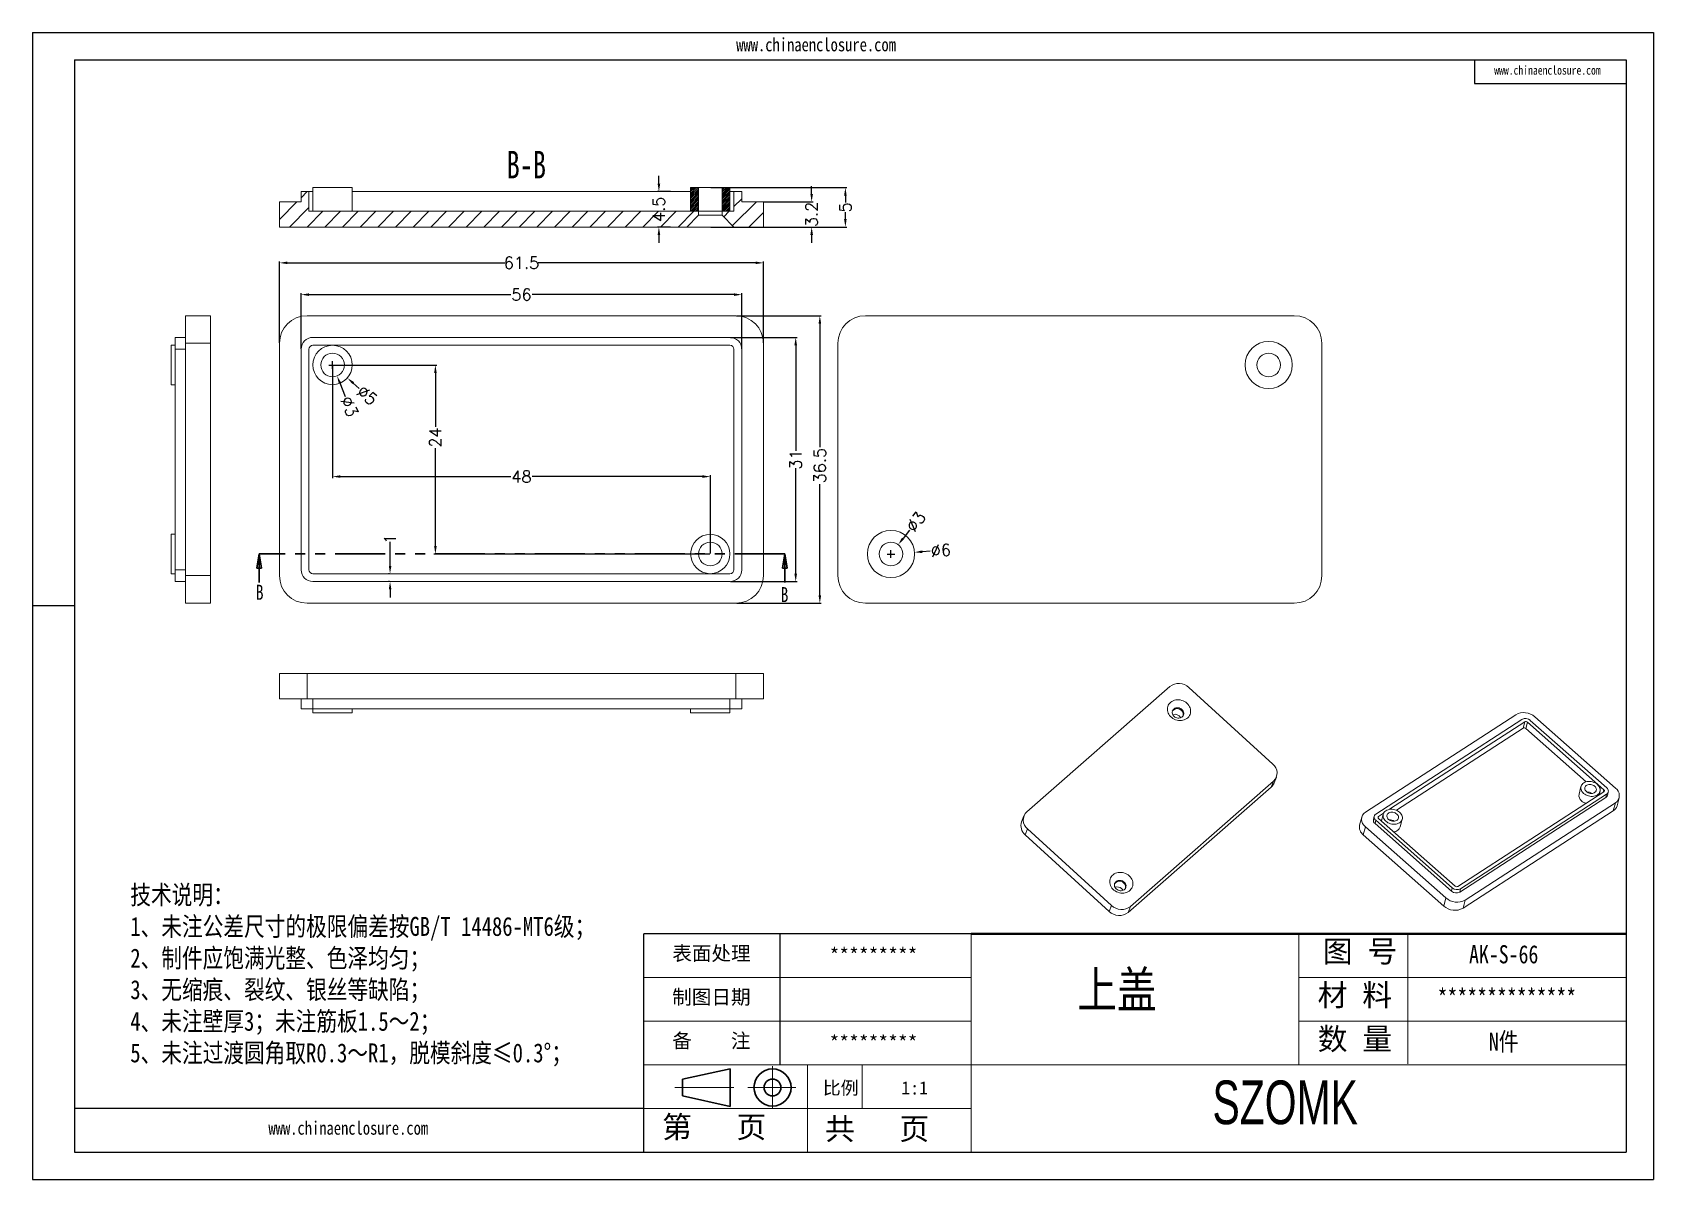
# Model space of a CAD drawing. Header units: inches. Extents: x 3015 to 3456, y 1089 to 1234.
# Drawn here: x 3250.4 to 3456.4, y 1088.5 to 1234.2 of the extents above; entities that cross this region are included whole.
import ezdxf

# ---------------------------------------------------------------- set-up
doc = ezdxf.new("R2010")
doc.units = ezdxf.units.IN
doc.linetypes.add('CENTER2', pattern=[28.575, 19.05, -3.175, 3.175, -3.175])
doc.linetypes.add('PHANTOM', pattern=[12.7, 6.35, -1.27, 1.27, -1.27, 1.27, -1.27])
doc.layers.add('文字', color=81, linetype='Continuous')
for name, color, linetype, lineweight in [('粗实线', 7, 'Continuous', 30), ('细实线', 3, 'Continuous', 9), ('细点划线', 2, 'CENTER2', 9)]:
    doc.layers.add(name, color=color, linetype=linetype, lineweight=lineweight)
doc.styles.add('SLDTEXTSTYLE0', font='TXT', dxfattribs={"width": 0.75})
doc.styles.add('SLDTEXTSTYLE3', font='TXT', dxfattribs={"width": 0.7})
doc.styles.get("Standard").update_dxf_attribs({"font": 'txt', "bigfont": 'gbcbig.shx'})
doc.styles.add('宋体', font='', dxfattribs={"width": 0.8, "height": 3.5})
doc.styles.add('长仿宋', font='simsun.ttc', dxfattribs={"width": 0.7, "height": 4})
doc.styles.get('宋体').set_extended_font_data('SimSun')
doc.dimstyles.new('1.5', dxfattribs={"dimtxt": 1.5, "dimasz": 1, "dimexe": 0.18, "dimexo": 0.0625, "dimgap": 0.1, "dimtad": 0, "dimzin": 12, "dimdsep": 46, "dimtxsty": 'Standard', "dimcen": 0.5, "dimclrd": 3, "dimclre": 3, "dimadec": 0, "dimazin": 0, "dimtfac": 1, "dimtofl": 0, "dimtmove": 0, "dimatfit": 3, "dimfxl": 1, "dimtolj": 1, "dimtzin": 0, "dimarcsym": 0})
pattern_1 = [(45, (-797.9087, -33.7787), (-1.122532, 1.122532), [])]
pattern_2 = [(45, (-797.90867, -33.7787), (-0.1122532015, 0.1122532015), [])]

# ---------------------------------------------------------------- blocks, each defined once
blk = doc.blocks.new('_CLOSED')
at = {"color": 0, "linetype": 'ByBlock', "lineweight": -2}
for p, q in [((-1, 0.166667), (0, 0)), ((-1, 0.166667), (-1, -0.166667)), ((0, 0), (-1, -0.166667)), ((0, 0), (-1, 0))]:
    blk.add_line(p, q, dxfattribs=at)
blk = doc.blocks.new('*D126')
at = {"color": 3, "lineweight": -2}
for p, q in [((3288.57, 1191.88), (3288.57, 1177.59)), ((3289.57, 1177.77), (3311.22, 1177.77)), ((3335.57, 1177.77), (3313.92, 1177.77)), ((3336.57, 1168.01), (3336.57, 1177.95))]:
    blk.add_line(p, q, dxfattribs=at)
at = {"color": 3}
for points in [[(3289.57, 1177.94), (3289.57, 1177.61), (3288.57, 1177.77)], [(3335.57, 1177.94), (3335.57, 1177.61), (3336.57, 1177.77)]]:
    blk.add_solid(points, dxfattribs=at)
at = {"layer": 'Defpoints', "color": 0}
for p in [(3288.57, 1191.94), (3336.57, 1177.77), (3336.57, 1167.94)]:
    blk.add_point(p, dxfattribs=at)
at = {"color": 0, "insert": (3312.57, 1177.77), "char_height": 1.5, "attachment_point": 5}
blk.add_mtext('\\A1;48', dxfattribs=at)
blk = doc.blocks.new('*D127')
at = {"color": 3, "lineweight": -2}
for p, q in [((3288.63, 1191.94), (3301.81, 1191.94)), ((3301.63, 1190.94), (3301.63, 1184.08)), ((3301.63, 1168.94), (3301.63, 1181.38)), ((3336.5, 1167.94), (3301.45, 1167.94))]:
    blk.add_line(p, q, dxfattribs=at)
at = {"color": 3}
for points in [[(3301.47, 1190.94), (3301.8, 1190.94), (3301.63, 1191.94)], [(3301.47, 1168.94), (3301.8, 1168.94), (3301.63, 1167.94)]]:
    blk.add_solid(points, dxfattribs=at)
at = {"layer": 'Defpoints', "color": 0}
for p in [(3288.57, 1191.94), (3301.63, 1167.94), (3336.57, 1167.94)]:
    blk.add_point(p, dxfattribs=at)
at = {"color": 0, "insert": (3301.63, 1182.73), "char_height": 1.5, "attachment_point": 5, "rotation": 90}
blk.add_mtext('\\A1;24', dxfattribs=at)
blk = doc.blocks.new('*D132')
at = {"color": 3, "lineweight": -2}
for p, q in [((3288.07, 1191.94), (3289.07, 1191.94)), ((3288.57, 1191.44), (3288.57, 1192.44)), ((3291.95, 1188.97), (3291.2, 1189.63))]:
    blk.add_line(p, q, dxfattribs=at)
at = {"color": 3}
blk.add_solid([(3291.31, 1189.76), (3291.09, 1189.51), (3290.44, 1190.29)], dxfattribs=at)
at = {"layer": 'Defpoints', "color": 0}
for p in [(3286.69, 1193.59), (3290.44, 1190.29)]:
    blk.add_point(p, dxfattribs=at)
at = {"color": 0, "insert": (3292.96, 1188.08), "char_height": 1.5, "attachment_point": 5, "rotation": 318.717}
blk.add_mtext('\\A1;∅5', dxfattribs=at)
blk = doc.blocks.new('*D133')
at = {"color": 3, "lineweight": -2}
for p, q in [((3288.07, 1191.94), (3289.07, 1191.94)), ((3288.57, 1191.44), (3288.57, 1192.44)), ((3290.21, 1187.91), (3289.51, 1189.63))]:
    blk.add_line(p, q, dxfattribs=at)
at = {"color": 3}
blk.add_solid([(3289.66, 1189.69), (3289.36, 1189.57), (3289.13, 1190.55)], dxfattribs=at)
at = {"layer": 'Defpoints', "color": 0}
for p in [(3288, 1193.33), (3289.13, 1190.55)]:
    blk.add_point(p, dxfattribs=at)
at = {"color": 0, "insert": (3290.72, 1186.66), "char_height": 1.5, "attachment_point": 5, "rotation": 292.192}
blk.add_mtext('\\A1;∅3', dxfattribs=at)
blk = doc.blocks.new('*D134')
at = {"color": 3, "lineweight": -2}
for p, q in [((3284.57, 1194.01), (3284.57, 1201.06)), ((3340.57, 1194.01), (3340.57, 1201.06)), ((3285.57, 1200.88), (3311.22, 1200.88)), ((3339.57, 1200.88), (3313.92, 1200.88))]:
    blk.add_line(p, q, dxfattribs=at)
at = {"color": 3}
for points in [[(3285.57, 1201.04), (3285.57, 1200.71), (3284.57, 1200.88)], [(3339.57, 1201.04), (3339.57, 1200.71), (3340.57, 1200.88)]]:
    blk.add_solid(points, dxfattribs=at)
at = {"layer": 'Defpoints', "color": 0}
for p in [(3340.57, 1200.88), (3284.57, 1193.94), (3340.57, 1193.94)]:
    blk.add_point(p, dxfattribs=at)
at = {"color": 0, "insert": (3312.57, 1200.88), "char_height": 1.5, "attachment_point": 5}
blk.add_mtext('\\A1;56', dxfattribs=at)
blk = doc.blocks.new('*D135')
at = {"color": 3, "lineweight": -2}
for p, q in [((3281.82, 1194.76), (3281.82, 1205.09)), ((3282.82, 1204.91), (3310.47, 1204.91)), ((3342.32, 1204.91), (3314.67, 1204.91)), ((3343.32, 1194.76), (3343.32, 1205.09))]:
    blk.add_line(p, q, dxfattribs=at)
at = {"color": 3}
for points in [[(3282.82, 1205.08), (3282.82, 1204.75), (3281.82, 1204.91)], [(3342.32, 1205.08), (3342.32, 1204.75), (3343.32, 1204.91)]]:
    blk.add_solid(points, dxfattribs=at)
at = {"layer": 'Defpoints', "color": 0}
for p in [(3281.82, 1204.91), (3281.82, 1194.69), (3343.32, 1194.69)]:
    blk.add_point(p, dxfattribs=at)
at = {"color": 0, "insert": (3312.57, 1204.91), "char_height": 1.5, "attachment_point": 5}
blk.add_mtext('\\A1;61.5', dxfattribs=at)
blk = doc.blocks.new('*D136')
at = {"color": 3, "lineweight": -2}
for p, q in [((3339.88, 1198.19), (3350.66, 1198.19)), ((3350.48, 1197.19), (3350.48, 1181.51)), ((3350.48, 1162.69), (3350.48, 1176.81)), ((3339.88, 1161.69), (3350.66, 1161.69))]:
    blk.add_line(p, q, dxfattribs=at)
at = {"color": 3}
for points in [[(3350.32, 1197.19), (3350.65, 1197.19), (3350.48, 1198.19)], [(3350.32, 1162.69), (3350.65, 1162.69), (3350.48, 1161.69)]]:
    blk.add_solid(points, dxfattribs=at)
at = {"layer": 'Defpoints', "color": 0}
for p in [(3339.82, 1198.19), (3339.82, 1161.69), (3350.48, 1161.69)]:
    blk.add_point(p, dxfattribs=at)
at = {"color": 0, "insert": (3350.48, 1179.16), "char_height": 1.5, "attachment_point": 5, "rotation": 90}
blk.add_mtext('\\A1;36.5', dxfattribs=at)
blk = doc.blocks.new('*D137')
at = {"color": 3, "lineweight": -2}
for p, q in [((3339.13, 1195.44), (3347.6, 1195.44)), ((3347.42, 1194.44), (3347.42, 1181.04)), ((3347.42, 1165.44), (3347.42, 1178.84)), ((3339.13, 1164.44), (3347.6, 1164.44))]:
    blk.add_line(p, q, dxfattribs=at)
at = {"color": 3}
for points in [[(3347.25, 1194.44), (3347.58, 1194.44), (3347.42, 1195.44)], [(3347.25, 1165.44), (3347.58, 1165.44), (3347.42, 1164.44)]]:
    blk.add_solid(points, dxfattribs=at)
at = {"layer": 'Defpoints', "color": 0}
for p in [(3339.07, 1195.44), (3347.42, 1195.44), (3339.07, 1164.44)]:
    blk.add_point(p, dxfattribs=at)
at = {"color": 0, "insert": (3347.42, 1179.94), "char_height": 1.5, "attachment_point": 5, "rotation": 90}
blk.add_mtext('\\A1;31', dxfattribs=at)
blk = doc.blocks.new('*D138')
at = {"color": 3, "lineweight": -2}
for p, q in [((3361.87, 1170.97), (3361.05, 1169.92)), ((3359.52, 1167.44), (3359.52, 1168.44)), ((3359.02, 1167.94), (3360.02, 1167.94))]:
    blk.add_line(p, q, dxfattribs=at)
at = {"color": 3}
blk.add_solid([(3360.92, 1170.02), (3361.18, 1169.82), (3360.44, 1169.13)], dxfattribs=at)
at = {"layer": 'Defpoints', "color": 0}
for p in [(3360.44, 1169.13), (3358.6, 1166.76)]:
    blk.add_point(p, dxfattribs=at)
at = {"color": 0, "insert": (3362.69, 1172.04), "char_height": 1.5, "attachment_point": 5, "rotation": 52.2409}
blk.add_mtext('\\A1;∅3', dxfattribs=at)
blk = doc.blocks.new('*D139')
at = {"color": 3, "lineweight": -2}
for p, q in [((3359.52, 1167.44), (3359.52, 1168.44)), ((3364.51, 1168.3), (3363.51, 1168.23)), ((3359.02, 1167.94), (3360.02, 1167.94))]:
    blk.add_line(p, q, dxfattribs=at)
at = {"color": 3}
blk.add_solid([(3363.5, 1168.4), (3363.52, 1168.06), (3362.51, 1168.16)], dxfattribs=at)
at = {"layer": 'Defpoints', "color": 0}
for p in [(3362.51, 1168.16), (3356.53, 1167.73)]:
    blk.add_point(p, dxfattribs=at)
at = {"color": 0, "insert": (3365.86, 1168.4), "char_height": 1.5, "attachment_point": 5, "rotation": 4.1154}
blk.add_mtext('\\A1;∅6', dxfattribs=at)
blk = doc.blocks.new('*D140')
at = {"color": 3, "lineweight": -2}
for p, q in [((3295.87, 1166.44), (3295.87, 1169.5)), ((3295.81, 1165.44), (3295.69, 1165.44)), ((3295.81, 1164.44), (3295.69, 1164.44)), ((3295.87, 1163.44), (3295.87, 1162.44))]:
    blk.add_line(p, q, dxfattribs=at)
at = {"color": 3}
for points in [[(3295.71, 1166.44), (3296.04, 1166.44), (3295.87, 1165.44)], [(3295.71, 1163.44), (3296.04, 1163.44), (3295.87, 1164.44)]]:
    blk.add_solid(points, dxfattribs=at)
at = {"layer": 'Defpoints', "color": 0}
for p in [(3295.87, 1165.44), (3295.87, 1165.44), (3295.87, 1164.44)]:
    blk.add_point(p, dxfattribs=at)
at = {"color": 0, "insert": (3295.87, 1169.85), "char_height": 1.5, "attachment_point": 5, "rotation": 90}
blk.add_mtext('\\A1;1', dxfattribs=at)
blk = doc.blocks.new('*D141')
at = {"color": 3, "lineweight": -2}
for p, q in [((3349.44, 1213.66), (3349.44, 1214.66)), ((3343.38, 1212.66), (3349.62, 1212.66)), ((3343.38, 1209.46), (3349.62, 1209.46)), ((3349.44, 1208.46), (3349.44, 1207.46))]:
    blk.add_line(p, q, dxfattribs=at)
at = {"color": 3}
for points in [[(3349.28, 1213.66), (3349.61, 1213.66), (3349.44, 1212.66)], [(3349.28, 1208.46), (3349.61, 1208.46), (3349.44, 1209.46)]]:
    blk.add_solid(points, dxfattribs=at)
at = {"layer": 'Defpoints', "color": 0}
for p in [(3343.32, 1212.66), (3349.44, 1212.66), (3343.32, 1209.46)]:
    blk.add_point(p, dxfattribs=at)
at = {"color": 0, "insert": (3349.44, 1211.06), "char_height": 1.5, "attachment_point": 5, "rotation": 90}
blk.add_mtext('\\A1;3.2', dxfattribs=at)
blk = doc.blocks.new('*D142')
at = {"color": 3, "lineweight": -2}
for p, q in [((3330.03, 1214.96), (3330.03, 1215.96)), ((3331.51, 1213.96), (3329.85, 1213.96)), ((3331.51, 1209.46), (3329.85, 1209.46)), ((3330.03, 1208.46), (3330.03, 1207.46))]:
    blk.add_line(p, q, dxfattribs=at)
at = {"color": 3}
for points in [[(3329.87, 1214.96), (3330.2, 1214.96), (3330.03, 1213.96)], [(3329.87, 1208.46), (3330.2, 1208.46), (3330.03, 1209.46)]]:
    blk.add_solid(points, dxfattribs=at)
at = {"layer": 'Defpoints', "color": 0}
for p in [(3330.03, 1213.96), (3331.57, 1213.96), (3331.57, 1209.46)]:
    blk.add_point(p, dxfattribs=at)
at = {"color": 0, "insert": (3330.03, 1211.71), "char_height": 1.5, "attachment_point": 5, "rotation": 90}
blk.add_mtext('\\A1;4.5', dxfattribs=at)
blk = doc.blocks.new('*D143')
at = {"color": 3, "lineweight": -2}
for p, q in [((3336.63, 1214.46), (3353.91, 1214.46)), ((3353.73, 1213.46), (3353.73, 1212.56)), ((3353.73, 1210.46), (3353.73, 1211.36)), ((3336.63, 1209.46), (3353.91, 1209.46))]:
    blk.add_line(p, q, dxfattribs=at)
at = {"color": 3}
for points in [[(3353.56, 1213.46), (3353.89, 1213.46), (3353.73, 1214.46)], [(3353.56, 1210.46), (3353.89, 1210.46), (3353.73, 1209.46)]]:
    blk.add_solid(points, dxfattribs=at)
at = {"layer": 'Defpoints', "color": 0}
for p in [(3336.57, 1214.46), (3353.73, 1214.46), (3336.57, 1209.46)]:
    blk.add_point(p, dxfattribs=at)
at = {"color": 0, "insert": (3353.73, 1211.96), "char_height": 1.5, "attachment_point": 5, "rotation": 90}
blk.add_mtext('\\A1;5', dxfattribs=at)

msp = doc.modelspace()

# ---------------------------------------------------------------- hatches: boundary and pattern name
at = {"linetype": 'Continuous', "lineweight": 0}
h = msp.add_hatch(dxfattribs=at)
h.set_pattern_fill('ANSI31', color=4, scale=0.5, style=0)
h.set_pattern_definition(pattern_1)
h.paths.add_polyline_path([(3285.566, 1213.959), (3284.566, 1213.959), (3284.566, 1212.659), (3281.816, 1212.659), (3281.816, 1209.459), (3333.566, 1209.459), (3335.066, 1210.959), (3335.066, 1211.459), (3285.566, 1211.459)], flags=0)
h = msp.add_hatch(dxfattribs=at)
h.set_pattern_fill('ANSI31', color=4, scale=0.05, style=0)
h.set_pattern_definition(pattern_2)
h.paths.add_polyline_path([(3335.066, 1214.459), (3334.066, 1214.459), (3334.066, 1211.459), (3335.066, 1211.459)], flags=0)
h = msp.add_hatch(dxfattribs=at)
h.set_pattern_fill('ANSI31', color=4, scale=0.05, style=0)
h.set_pattern_definition(pattern_2)
h.paths.add_polyline_path([(3338.066, 1211.459), (3339.066, 1211.459), (3339.066, 1214.459), (3338.066, 1214.459)], flags=0)
h = msp.add_hatch(dxfattribs=at)
h.set_pattern_fill('ANSI31', color=4, scale=0.5, style=0)
h.set_pattern_definition(pattern_1)
h.paths.add_polyline_path([(3343.316, 1212.659), (3340.566, 1212.659), (3340.566, 1213.959), (3339.566, 1213.959), (3339.566, 1211.459), (3338.066, 1211.459), (3338.066, 1210.959), (3339.566, 1209.459), (3343.316, 1209.459)], flags=0)

# ---------------------------------------------------------------- linework, layer by layer
for p, q in [((3250.425, 1234.168), (3456.426, 1234.168)), ((3250.425, 1234.168), (3250.425, 1088.511)), ((3456.426, 1234.168), (3456.426, 1088.511)), ((3255.756, 1230.7), (3452.958, 1230.7)), ((3255.756, 1230.7), (3255.756, 1091.979)), ((3433.691, 1230.7), (3433.691, 1227.69)), ((3452.958, 1230.7), (3452.958, 1091.979)), ((3433.691, 1227.69), (3452.958, 1227.69)), ((3255.756, 1161.34), (3250.425, 1161.34)), ((3250.425, 1155.945), (3250.425, 1088.511)), ((3369.725, 1119.724), (3328.109, 1119.724)), ((3328.109, 1091.979), (3328.109, 1119.724)), ((3345.449, 1103.077), (3345.449, 1119.724)), ((3328.109, 1097.528), (3255.756, 1097.528)), ((3255.756, 1091.979), (3452.958, 1091.979)), ((3250.425, 1088.511), (3456.426, 1088.511)), ((3250.425, 1088.511), (3345.796, 1088.511))]:
    msp.add_line(p, q)
at = {"color": 7, "linetype": 'Continuous', "lineweight": 15}
for p, q in [((3284.566, 1213.959), (3284.566, 1212.659)), ((3284.566, 1213.959), (3285.566, 1213.959)), ((3285.566, 1213.959), (3285.566, 1211.459)), ((3285.566, 1213.959), (3286.066, 1213.959)), ((3286.066, 1214.459), (3286.066, 1211.459)), ((3286.066, 1214.459), (3291.066, 1214.459)), ((3286.066, 1213.959), (3286.066, 1211.459)), ((3291.066, 1211.459), (3291.066, 1214.459)), ((3334.066, 1213.959), (3291.066, 1213.959)), ((3334.066, 1214.459), (3334.066, 1211.459)), ((3334.066, 1214.459), (3335.066, 1214.459)), ((3335.066, 1214.459), (3335.066, 1211.459)), ((3338.066, 1214.459), (3335.066, 1214.459)), ((3338.066, 1211.459), (3338.066, 1214.459)), ((3338.066, 1214.459), (3339.066, 1214.459)), ((3339.066, 1211.459), (3339.066, 1214.459)), ((3339.066, 1213.959), (3339.566, 1213.959)), ((3339.566, 1211.459), (3339.566, 1213.959)), ((3339.566, 1213.959), (3340.566, 1213.959)), ((3340.566, 1212.659), (3340.566, 1213.959)), ((3281.816, 1212.659), (3284.566, 1212.659)), ((3281.816, 1212.659), (3281.816, 1209.459)), ((3285.566, 1211.459), (3335.066, 1211.459)), ((3334.066, 1211.459), (3335.066, 1211.459)), ((3338.066, 1211.459), (3335.066, 1211.459)), ((3335.066, 1210.959), (3335.066, 1211.459)), ((3338.066, 1211.459), (3339.066, 1211.459)), ((3338.066, 1211.459), (3338.066, 1210.959)), ((3338.066, 1211.459), (3339.566, 1211.459)), ((3340.566, 1212.659), (3343.316, 1212.659)), ((3343.316, 1209.459), (3343.316, 1212.659)), ((3281.816, 1209.459), (3333.566, 1209.459)), ((3335.066, 1210.959), (3333.566, 1209.459)), ((3339.566, 1209.459), (3333.566, 1209.459)), ((3335.066, 1210.959), (3338.066, 1210.959)), ((3339.566, 1209.459), (3338.066, 1210.959)), ((3339.566, 1209.459), (3343.316, 1209.459)), ((3269.871, 1198.193), (3273.071, 1198.193)), ((3269.871, 1194.693), (3269.871, 1198.193)), ((3273.071, 1198.193), (3273.071, 1194.693)), ((3339.816, 1198.193), (3285.316, 1198.193)), ((3356.271, 1198.193), (3410.771, 1198.193)), ((3268.571, 1195.443), (3269.871, 1195.443)), ((3268.571, 1193.943), (3268.571, 1195.443)), ((3339.066, 1195.443), (3286.066, 1195.443)), ((3268.571, 1194.443), (3268.071, 1194.443)), ((3268.071, 1191.943), (3268.071, 1194.443)), ((3269.871, 1193.943), (3268.571, 1193.943)), ((3268.571, 1165.943), (3268.571, 1193.943)), ((3269.871, 1165.193), (3269.871, 1194.693)), ((3273.071, 1194.693), (3269.871, 1194.693)), ((3273.071, 1165.193), (3273.071, 1194.693)), ((3281.816, 1194.693), (3281.816, 1165.193)), ((3284.566, 1193.943), (3284.566, 1165.943)), ((3285.566, 1193.943), (3285.566, 1165.943)), ((3339.066, 1194.443), (3286.066, 1194.443)), ((3339.566, 1165.943), (3339.566, 1193.943)), ((3340.566, 1165.943), (3340.566, 1193.943)), ((3343.316, 1165.193), (3343.316, 1194.693)), ((3352.771, 1165.193), (3352.771, 1194.693)), ((3414.271, 1194.693), (3414.271, 1165.193)), ((3268.071, 1189.443), (3268.071, 1191.943)), ((3268.071, 1189.443), (3268.571, 1189.443)), ((3268.571, 1170.443), (3268.071, 1170.443)), ((3268.071, 1165.443), (3268.071, 1170.443)), ((3268.071, 1165.443), (3268.571, 1165.443)), ((3268.571, 1165.943), (3269.871, 1165.943)), ((3268.571, 1164.443), (3268.571, 1165.943)), ((3269.871, 1164.443), (3268.571, 1164.443)), ((3269.871, 1165.193), (3273.071, 1165.193)), ((3269.871, 1161.693), (3269.871, 1165.193)), ((3273.071, 1165.193), (3273.071, 1161.693)), ((3286.066, 1165.443), (3339.066, 1165.443)), ((3286.066, 1164.443), (3339.066, 1164.443)), ((3273.071, 1161.693), (3269.871, 1161.693)), ((3285.316, 1161.693), (3339.816, 1161.693)), ((3410.771, 1161.693), (3356.271, 1161.693)), ((3281.816, 1149.573), (3281.816, 1152.773)), ((3281.816, 1152.773), (3285.316, 1152.773)), ((3285.316, 1152.773), (3285.316, 1149.573)), ((3339.816, 1152.773), (3285.316, 1152.773)), ((3339.816, 1149.573), (3339.816, 1152.773)), ((3339.816, 1152.773), (3343.316, 1152.773)), ((3343.316, 1152.773), (3343.316, 1149.573)), ((3285.316, 1149.573), (3281.816, 1149.573)), ((3284.566, 1148.273), (3284.566, 1149.573)), ((3339.816, 1149.573), (3285.316, 1149.573)), ((3286.066, 1149.573), (3286.066, 1148.273)), ((3339.066, 1148.273), (3339.066, 1149.573)), ((3343.316, 1149.573), (3339.816, 1149.573)), ((3340.566, 1149.573), (3340.566, 1148.273)), ((3376.778, 1135.214), (3394.95, 1151.12)), ((3397.382, 1150.989), (3408.038, 1141.273)), ((3286.066, 1148.273), (3284.566, 1148.273)), ((3286.066, 1148.273), (3286.066, 1147.773)), ((3339.066, 1148.273), (3286.066, 1148.273)), ((3291.066, 1147.773), (3286.066, 1147.773)), ((3291.066, 1147.773), (3291.066, 1148.273)), ((3334.066, 1148.273), (3334.066, 1147.773)), ((3339.066, 1147.773), (3334.066, 1147.773)), ((3339.066, 1147.773), (3339.066, 1148.273)), ((3340.566, 1148.273), (3339.066, 1148.273)), ((3438.906, 1147.534), (3419.817, 1135.179)), ((3439.705, 1146.942), (3421.142, 1134.927)), ((3440.052, 1146.636), (3422.879, 1135.521)), ((3439.844, 1145.827), (3423.741, 1135.404)), ((3439.844, 1145.827), (3440.052, 1146.636)), ((3440.401, 1146.596), (3440.193, 1145.787)), ((3447.861, 1139.016), (3440.193, 1145.787)), ((3450.117, 1138.017), (3440.401, 1146.596)), ((3450.467, 1138.244), (3440.751, 1146.822)), ((3451.582, 1138.216), (3441.346, 1147.255)), ((3408.213, 1138.865), (3408.505, 1139.624)), ((3407.844, 1138.34), (3389.671, 1122.433)), ((3408.136, 1139.099), (3389.963, 1123.193)), ((3407.844, 1138.34), (3408.136, 1139.099)), ((3431.551, 1125.736), (3450.115, 1137.75)), ((3431.898, 1125.429), (3450.462, 1137.444)), ((3447.203, 1138.422), (3446.953, 1137.452)), ((3449.511, 1137.359), (3449.624, 1137.8)), ((3449.641, 1137.444), (3449.553, 1137.522)), ((3450.354, 1137.023), (3450.462, 1137.444)), ((3450.56, 1137.296), (3450.668, 1137.717)), ((3431.79, 1125.009), (3450.354, 1137.023)), ((3432.216, 1122.96), (3451.305, 1135.315)), ((3432.482, 1123.996), (3451.571, 1136.351)), ((3451.305, 1135.315), (3451.571, 1136.351)), ((3451.785, 1135.952), (3452.051, 1136.987)), ((3376.409, 1134.689), (3376.117, 1133.929)), ((3376.875, 1133.04), (3376.583, 1132.28)), ((3387.532, 1123.324), (3376.875, 1133.04)), ((3419.336, 1134.542), (3419.07, 1133.507)), ((3419.805, 1133.313), (3419.539, 1132.278)), ((3419.805, 1133.313), (3430.042, 1124.275)), ((3420.936, 1134.654), (3420.828, 1134.234)), ((3421.137, 1134.128), (3421.029, 1133.707)), ((3421.029, 1133.707), (3430.744, 1125.128)), ((3421.137, 1134.128), (3430.853, 1125.549)), ((3421.487, 1134.354), (3431.203, 1125.776)), ((3422.109, 1135.023), (3421.489, 1134.621)), ((3421.885, 1134.203), (3421.754, 1134.118)), ((3422.063, 1134.895), (3421.843, 1134.04)), ((3424.235, 1133.302), (3424.484, 1134.272)), ((3387.24, 1122.565), (3376.583, 1132.28)), ((3419.539, 1132.278), (3429.775, 1123.239)), ((3430.744, 1125.128), (3430.853, 1125.549)), ((3431.898, 1125.429), (3431.79, 1125.009)), ((3387.24, 1122.565), (3387.532, 1123.324)), ((3389.963, 1123.193), (3389.671, 1122.433)), ((3429.775, 1123.239), (3430.042, 1124.275)), ((3432.482, 1123.996), (3432.216, 1122.96))]:
    msp.add_line(p, q, dxfattribs=at)
at = {"color": 1, "linetype": 'PHANTOM', "lineweight": 30}
msp.add_line((3346.034, 1167.943), (3279.237, 1167.943), dxfattribs=at)
at = {"color": 7, "linetype": 'Continuous', "lineweight": 30}
for p, q in [((3279.237, 1164.343), (3279.237, 1167.943)), ((3346.034, 1164.343), (3346.034, 1167.943))]:
    msp.add_line(p, q, dxfattribs=at)
at = {"color": 8, "linetype": 'Continuous', "lineweight": 15}
for p, q in [((3450.035, 1137.698), (3450.117, 1138.017)), ((3421.489, 1134.621), (3421.436, 1134.417))]:
    msp.add_line(p, q, dxfattribs=at)
at = {"color": 7, "linetype": 'Continuous', "lineweight": 15, "flags": 128}
for points in [[(3397.125, 1148.989), (3397.255, 1148.855), (3397.367, 1148.71), (3397.458, 1148.554), (3397.528, 1148.391), (3397.574, 1148.224), (3397.597, 1148.055), (3397.595, 1147.887), (3397.57, 1147.722), (3397.52, 1147.564), (3397.448, 1147.415), (3397.354, 1147.278), (3397.24, 1147.154), (3397.107, 1147.046), (3396.958, 1146.955), (3396.796, 1146.884), (3396.623, 1146.832), (3396.441, 1146.802), (3396.254, 1146.793), (3396.065, 1146.806), (3395.877, 1146.84), (3395.693, 1146.896), (3395.517, 1146.971), (3395.35, 1147.065), (3395.196, 1147.176), (3395.057, 1147.303), (3394.935, 1147.443), (3394.834, 1147.594), (3394.753, 1147.753), (3394.695, 1147.918), (3394.66, 1148.087), (3394.65, 1148.256), (3394.663, 1148.423), (3394.701, 1148.584), (3394.762, 1148.738), (3394.845, 1148.882), (3394.95, 1149.013), (3395.073, 1149.129), (3395.214, 1149.228), (3395.37, 1149.31), (3395.538, 1149.371), (3395.716, 1149.412), (3395.901, 1149.432), (3396.089, 1149.43), (3396.278, 1149.406), (3396.464, 1149.361), (3396.645, 1149.296), (3396.817, 1149.211), (3396.978, 1149.108), (3397.125, 1148.989)], [(3396.488, 1148.195), (3396.38, 1148.278), (3396.258, 1148.344), (3396.128, 1148.389), (3395.992, 1148.414), (3395.857, 1148.415), (3395.725, 1148.395), (3395.603, 1148.352), (3395.494, 1148.29), (3395.402, 1148.209), (3395.33, 1148.113), (3395.28, 1148.004), (3395.254, 1147.888), (3395.253, 1147.766), (3395.277, 1147.645), (3395.325, 1147.527), (3395.396, 1147.418), (3395.487, 1147.319), (3395.596, 1147.236), (3395.717, 1147.171), (3395.848, 1147.125), (3395.983, 1147.101), (3396.119, 1147.099), (3396.25, 1147.12), (3396.372, 1147.162), (3396.481, 1147.225), (3396.573, 1147.306), (3396.646, 1147.402), (3396.696, 1147.51), (3396.721, 1147.627), (3396.722, 1147.748), (3396.698, 1147.869), (3396.65, 1147.987), (3396.579, 1148.097), (3396.488, 1148.195)], [(3447.538, 1137.545), (3447.67, 1137.441), (3447.818, 1137.352), (3447.977, 1137.278), (3448.146, 1137.22), (3448.32, 1137.181), (3448.496, 1137.161), (3448.67, 1137.161), (3448.839, 1137.179), (3448.999, 1137.217), (3449.148, 1137.273), (3449.281, 1137.345), (3449.397, 1137.434), (3449.493, 1137.536), (3449.566, 1137.65), (3449.617, 1137.773), (3449.643, 1137.904), (3449.643, 1138.038), (3449.619, 1138.174), (3449.57, 1138.309), (3449.498, 1138.439), (3449.404, 1138.563), (3449.289, 1138.678), (3449.157, 1138.781), (3449.009, 1138.871), (3448.85, 1138.945), (3448.681, 1139.002), (3448.507, 1139.041), (3448.331, 1139.061), (3448.157, 1139.062), (3447.988, 1139.044), (3447.828, 1139.006), (3447.679, 1138.95), (3447.546, 1138.877), (3447.43, 1138.789), (3447.334, 1138.687), (3447.261, 1138.573), (3447.21, 1138.449), (3447.184, 1138.319), (3447.184, 1138.185), (3447.208, 1138.049), (3447.257, 1137.914), (3447.329, 1137.783), (3447.423, 1137.659), (3447.538, 1137.545)], [(3447.888, 1137.771), (3447.993, 1137.693), (3448.112, 1137.628), (3448.241, 1137.58), (3448.376, 1137.55), (3448.512, 1137.54), (3448.645, 1137.548), (3448.77, 1137.576), (3448.883, 1137.622), (3448.98, 1137.685), (3449.058, 1137.762), (3449.114, 1137.852), (3449.145, 1137.95), (3449.152, 1138.053), (3449.134, 1138.159), (3449.091, 1138.262), (3449.026, 1138.361), (3448.939, 1138.451), (3448.834, 1138.53), (3448.715, 1138.594), (3448.586, 1138.642), (3448.451, 1138.672), (3448.315, 1138.683), (3448.182, 1138.674), (3448.057, 1138.646), (3447.944, 1138.6), (3447.847, 1138.538), (3447.769, 1138.46), (3447.713, 1138.371), (3447.682, 1138.273), (3447.675, 1138.17), (3447.693, 1138.064), (3447.736, 1137.96), (3447.801, 1137.862), (3447.888, 1137.771)], [(3424.149, 1135.15), (3424.017, 1135.254), (3423.869, 1135.343), (3423.71, 1135.417), (3423.541, 1135.474), (3423.367, 1135.513), (3423.191, 1135.534), (3423.017, 1135.534), (3422.848, 1135.516), (3422.688, 1135.478), (3422.539, 1135.422), (3422.406, 1135.35), (3422.29, 1135.261), (3422.194, 1135.159), (3422.121, 1135.045), (3422.07, 1134.922), (3422.044, 1134.791), (3422.044, 1134.657), (3422.068, 1134.521), (3422.117, 1134.386), (3422.189, 1134.256), (3422.283, 1134.132), (3422.398, 1134.017), (3422.53, 1133.914), (3422.678, 1133.824), (3422.837, 1133.75), (3423.006, 1133.693), (3423.18, 1133.654), (3423.356, 1133.634), (3423.53, 1133.633), (3423.699, 1133.651), (3423.859, 1133.689), (3424.007, 1133.745), (3424.141, 1133.818), (3424.257, 1133.906), (3424.352, 1134.008), (3424.426, 1134.122), (3424.477, 1134.246), (3424.502, 1134.376), (3424.503, 1134.51), (3424.479, 1134.646), (3424.43, 1134.781), (3424.358, 1134.912), (3424.264, 1135.036), (3424.149, 1135.15)], [(3423.799, 1134.924), (3423.694, 1135.002), (3423.575, 1135.067), (3423.446, 1135.115), (3423.311, 1135.144), (3423.175, 1135.155), (3423.042, 1135.147), (3422.917, 1135.119), (3422.804, 1135.073), (3422.707, 1135.01), (3422.629, 1134.933), (3422.573, 1134.843), (3422.541, 1134.745), (3422.534, 1134.642), (3422.553, 1134.536), (3422.595, 1134.433), (3422.661, 1134.334), (3422.748, 1134.244), (3422.853, 1134.165), (3422.971, 1134.1), (3423.101, 1134.053), (3423.236, 1134.023), (3423.372, 1134.012), (3423.505, 1134.021), (3423.63, 1134.048), (3423.743, 1134.095), (3423.84, 1134.157), (3423.918, 1134.235), (3423.973, 1134.324), (3424.005, 1134.422), (3424.012, 1134.525), (3423.994, 1134.631), (3423.951, 1134.735), (3423.885, 1134.833), (3423.799, 1134.924)], [(3389.789, 1127.075), (3389.92, 1126.942), (3390.032, 1126.796), (3390.123, 1126.641), (3390.192, 1126.478), (3390.239, 1126.311), (3390.262, 1126.142), (3390.26, 1125.973), (3390.234, 1125.809), (3390.185, 1125.651), (3390.113, 1125.502), (3390.019, 1125.364), (3389.904, 1125.24), (3389.772, 1125.132), (3389.623, 1125.042), (3389.461, 1124.97), (3389.287, 1124.919), (3389.106, 1124.889), (3388.919, 1124.88), (3388.73, 1124.893), (3388.542, 1124.927), (3388.358, 1124.982), (3388.181, 1125.058), (3388.014, 1125.152), (3387.86, 1125.263), (3387.721, 1125.389), (3387.6, 1125.529), (3387.498, 1125.68), (3387.418, 1125.84), (3387.359, 1126.005), (3387.325, 1126.174), (3387.314, 1126.343), (3387.328, 1126.509), (3387.366, 1126.671), (3387.427, 1126.825), (3387.51, 1126.968), (3387.614, 1127.099), (3387.738, 1127.215), (3387.879, 1127.315), (3388.035, 1127.396), (3388.203, 1127.458), (3388.381, 1127.499), (3388.565, 1127.518), (3388.754, 1127.516), (3388.943, 1127.493), (3389.129, 1127.448), (3389.31, 1127.382), (3389.482, 1127.297), (3389.643, 1127.195), (3389.789, 1127.075)], [(3389.152, 1126.282), (3389.044, 1126.365), (3388.923, 1126.431), (3388.792, 1126.476), (3388.657, 1126.5), (3388.521, 1126.502), (3388.39, 1126.481), (3388.268, 1126.439), (3388.159, 1126.376), (3388.067, 1126.295), (3387.994, 1126.199), (3387.944, 1126.091), (3387.918, 1125.974), (3387.918, 1125.853), (3387.942, 1125.732), (3387.99, 1125.614), (3388.061, 1125.504), (3388.152, 1125.406), (3388.26, 1125.323), (3388.382, 1125.257), (3388.512, 1125.212), (3388.648, 1125.187), (3388.783, 1125.186), (3388.914, 1125.206), (3389.037, 1125.249), (3389.146, 1125.312), (3389.238, 1125.392), (3389.31, 1125.488), (3389.36, 1125.597), (3389.386, 1125.713), (3389.387, 1125.835), (3389.363, 1125.956), (3389.314, 1126.074), (3389.243, 1126.183), (3389.152, 1126.282)]]:
    msp.add_lwpolyline(points, dxfattribs=at)
at = {"color": 7, "linetype": 'Continuous', "lineweight": 15}
for centre, radius in [((3407.521, 1191.943), 3), ((3288.566, 1191.943), 2.5), ((3288.566, 1191.943), 1.5), ((3407.521, 1191.943), 1.5), ((3336.566, 1167.943), 2.5), ((3359.521, 1167.943), 3), ((3336.566, 1167.943), 1.5), ((3359.521, 1167.943), 1.5)]:
    msp.add_circle(centre, radius, dxfattribs=at)
for centre, radius, start, end in [((3285.316, 1194.693), 3.5, 90, 180), ((3339.816, 1194.693), 3.5, 0, 90), ((3356.271, 1194.693), 3.5, 90, 180), ((3410.771, 1194.693), 3.5, 0, 90), ((3286.066, 1193.943), 1.5, 90, 180), ((3339.066, 1193.943), 1.5, 0, 90), ((3286.066, 1193.943), 0.5, 90, 180), ((3339.066, 1193.943), 0.5, 0, 90), ((3285.316, 1165.193), 3.5, 180, 270), ((3286.066, 1165.943), 1.5, 180, 270), ((3286.066, 1165.943), 0.5, 180, 270), ((3339.066, 1165.943), 1.5, 270, 0), ((3339.066, 1165.943), 0.5, 270, 0), ((3339.816, 1165.193), 3.5, 270, 0), ((3356.271, 1165.193), 3.5, 180, 270), ((3410.771, 1165.193), 3.5, 270, 0), ((3396.09, 1149.646), 1.863, 46.11827, 127.70482), ((3395.906, 1147.546), 0.764, 351.28121, 146.67985), ((3395.604, 1146.759), 0.827, 27.92654, 110.03452), ((3439.929, 1145.67), 2.127, 48.20184, 118.75632), ((3440.143, 1146.14), 0.914, 48.32531, 118.63284), ((3439.99, 1145.559), 0.305, 48.32531, 118.63284), ((3440.198, 1146.368), 0.305, 48.32531, 118.63284), ((3407.148, 1140.144), 1.438, 313.37819, 51.74663), ((3406.972, 1139.345), 1.331, 310.92834, 338.83761), ((3447.848, 1137.29), 0.909, 169.78411, 231.99383), ((3448.06, 1136.737), 0.976, 55.85096, 95.32487), ((3450.027, 1137.884), 0.16, 303.39787, 55.90057), ((3450.117, 1137.416), 0.459, 301.1189, 344.81334), ((3450.197, 1137.845), 0.481, 303.39787, 55.90057), ((3450.947, 1137.287), 1.125, 303.65382, 55.64462), ((3377.765, 1134.169), 1.438, 133.37819, 231.74663), ((3420.44, 1134.242), 1.125, 123.65382, 235.64462), ((3448.301, 1137.744), 1.548, 229.12151, 252.20295), ((3450.732, 1136.247), 1.093, 301.57138, 344.36086), ((3377.547, 1133.443), 1.511, 161.23823, 230.3507), ((3420.281, 1133.265), 1.235, 168.7078, 233.07014), ((3421.352, 1134.132), 0.534, 169.01992, 232.75803), ((3421.406, 1134.526), 0.481, 123.39787, 235.90057), ((3421.577, 1134.487), 0.16, 123.39787, 235.90057), ((3422.92, 1133.209), 0.976, 55.85096, 95.32487), ((3423.353, 1133.603), 0.932, 272.44443, 341.12032), ((3388.565, 1125.631), 0.759, 44.4474, 146.32875), ((3388.266, 1124.835), 0.837, 47.38293, 109.60737), ((3388.331, 1124.893), 0.75, 26.98802, 48.01663), ((3388.683, 1125.659), 0.659, 347.57083, 49.92857), ((3431.352, 1125.811), 0.914, 228.32531, 298.63284), ((3431.46, 1126.232), 0.914, 228.32531, 298.63284), ((3431.405, 1126.003), 0.305, 228.32531, 298.63284), ((3388.823, 1124.667), 1.863, 226.11827, 307.70482), ((3431.194, 1124.832), 2.133, 228.3191, 298.63905), ((3431.459, 1125.86), 2.127, 228.20184, 298.75632), ((3388.532, 1123.915), 1.869, 226.25564, 307.56745)]:
    msp.add_arc(centre, radius, start, end, dxfattribs=at)
at = {"layer": '粗实线', "color": 7, "lineweight": 40}
msp.add_line((3452.958, 1119.724), (3369.725, 1119.724), dxfattribs=at)
at = {"layer": '粗实线', "color": 7}
for p, q in [((3339.076, 1102.558), (3333.013, 1101.273)), ((3339.076, 1102.558), (3339.076, 1097.806)), ((3333.013, 1101.273), (3333.013, 1099.129)), ((3333.013, 1099.129), (3339.076, 1097.806))]:
    msp.add_line(p, q, dxfattribs=at)
for radius in [2.357, 1.072]:
    msp.add_circle((3344.472, 1100.201), radius, dxfattribs=at)
at = {"layer": '细实线', "color": 7}
for p, q in [((3369.725, 1119.724), (3369.725, 1091.979)), ((3411.342, 1119.724), (3411.342, 1103.077)), ((3425.214, 1119.724), (3425.214, 1103.194)), ((3369.725, 1114.175), (3328.109, 1114.175)), ((3452.958, 1114.175), (3411.342, 1114.175)), ((3369.725, 1108.626), (3328.109, 1108.626)), ((3452.958, 1108.626), (3411.342, 1108.626)), ((3452.958, 1103.077), (3328.109, 1103.077)), ((3348.917, 1103.077), (3348.917, 1091.979)), ((3355.853, 1103.077), (3355.853, 1097.528)), ((3369.725, 1097.528), (3328.109, 1097.528))]:
    msp.add_line(p, q, dxfattribs=at)
at = {"layer": '细点划线', "color": 7}
for p, q in [((3344.472, 1102.914), (3344.472, 1097.528)), ((3332.046, 1100.201), (3339.54, 1100.201)), ((3341.319, 1100.201), (3347.411, 1100.201))]:
    msp.add_line(p, q, dxfattribs=at)

# ---------------------------------------------------------------- block references
at = {"color": 7, "linetype": 'Continuous', "lineweight": 30, "xscale": 1.799999999999955, "yscale": 1.799999999999955, "zscale": 0.3, "rotation": 90}
for p in [(3279.237, 1167.943), (3346.034, 1167.943)]:
    msp.add_blockref('_CLOSED', p, dxfattribs=at)

# ---------------------------------------------------------------- texts
at = {"color": 0, "linetype": 'Continuous', "lineweight": 0, "insert": (3313.184, 1219.131), "char_height": 3.5, "attachment_point": 2, "style": 'SLDTEXTSTYLE3'}
msp.add_mtext('B-B', dxfattribs=at)
at = {"color": 7, "linetype": 'Continuous', "char_height": 1.905, "attachment_point": 1, "style": 'SLDTEXTSTYLE0'}
for insert in [(3278.821, 1164.034), (3345.506, 1163.736)]:
    msp.add_mtext('B', dxfattribs=dict(at, insert=insert))
at = {"char_height": 1.82483, "width": 1037.14238, "attachment_point": 1}
for s, insert in [('{\\fSimHei|b0|i0|c134|p49;表面处理}', (3331.728, 1118.149)), ('{\\fSimHei|b0|i0|c134|p49;*********}', (3351.715, 1117.914)), ('{\\fSimHei|b0|i0|c134|p49;制图日期}', (3331.728, 1112.6)), ('{\\fSimHei|b0|i0|c134|p49;备    注}', (3331.728, 1107.051)), ('{\\fSimHei|b0|i0|c134|p49;*********}', (3351.715, 1106.816))]:
    msp.add_mtext(s, dxfattribs=dict(at, insert=insert))
at = {"layer": '文字', "color": 0, "attachment_point": 1, "style": '宋体'}
for s, insert, char_height, width in [('www.chinaenclosure.com', (3339.856, 1233.469), 1.69548, 29.78793), ('www.chinaenclosure.com', (3436.173, 1229.938), 1.13032, 19.85862), ('{\\H1.111x;技术说明：\\P1、未注公差尺寸的极限偏差按GB/T 14486-MT6级；\\P2、制件应饱满光整、色泽均匀；\\P3、无缩痕、裂纹、银丝等缺陷；\\P4、未注壁厚3；未注筋板1.5～2；\\P5、未注过渡圆角取R0.3～R1，脱模斜度≤0.3%%D；}', (3262.863, 1125.873), 2.16752, 78.94818), ('{\\H1.111x;AK-S-66}', (3432.977, 1118.274), 2.08081, 24.05655), ('上盖', (3383.195, 1114.933), 4.624, 59.11659), ('{\\H1.111x;**************}', (3428.975, 1112.725), 2.08081, 24.05655), ('{\\H1.111x;N件}', (3435.494, 1107.176), 2.08081, 24.05655), ('www.chinaenclosure.com', (3280.414, 1095.904), 1.69548, 29.78793)]:
    msp.add_mtext(s, dxfattribs=dict(at, insert=insert, char_height=char_height, width=width))
at = {"layer": '粗实线', "insert": (3400.379, 1101.09), "char_height": 5.54884, "width": 62.22474, "attachment_point": 1, "style": '长仿宋'}
msp.add_mtext('{\\fSTXinwei|b0|i0|c134|p2;SZOMK}', dxfattribs=at)
at = {"layer": '细实线', "color": 7, "attachment_point": 1}
for s, insert, char_height, width in [('{\\fSimSun|b0|i0|c134|p54;图 号}', (3414.392, 1118.881), 2.77442, 13.8721), ('{\\fSimSun|b0|i0|c134|p54;材 料   }', (3413.735, 1113.332), 2.77442, 13.8721), ('{\\fSimSun|b0|i0|c134|p54;数 量}', (3413.748, 1107.756), 2.77442, 12.53518), ('{\\fSimSun|b0|i0|c134|p54;比例}', (3350.859, 1100.976), 1.66465, 7.3073), ('{\\fSimSun|b0|i0|c134|p54;1:1}', (3360.83, 1100.976), 1.66465, 7.3073), ('{\\fSimSun|b0|i0|c134|p54;第   页}', (3330.444, 1096.574), 2.77442, 20.80815), ('{\\fSimSun|b0|i0|c134|p54; 共   页}', (3349.257, 1096.339), 2.77442, 20.80815)]:
    msp.add_mtext(s, dxfattribs=dict(at, insert=insert, char_height=char_height, width=width))

# ---------------------------------------------------------------- dimensions: what is measured, and where the dimension line sits
for base, p1, p2, picture, middle in [((3330.035, 1213.959), (3331.571, 1209.459), (3331.571, 1213.959), '*D142', (3330.035, 1211.709)), ((3353.728, 1214.459), (3336.566, 1209.459), (3336.566, 1214.459), '*D143', (3353.728, 1211.959)), ((3349.444, 1212.659), (3343.316, 1209.459), (3343.316, 1212.659), '*D141', (3349.444, 1211.059)), ((3347.417, 1195.443), (3339.066, 1164.443), (3339.066, 1195.443), '*D137', (3347.417, 1179.943))]:
    dim = msp.add_linear_dim(base=base, p1=p1, p2=p2, angle=90, dimstyle='1.5')
    dim.commit()
    dim.dimension.update_dxf_attribs({"geometry": picture, "text_midpoint": middle})
for base, p1, p2, picture, middle in [((3281.816, 1204.913), (3343.316, 1194.693), (3281.816, 1194.693), '*D135', (3312.566, 1204.913)), ((3340.566, 1200.877), (3284.566, 1193.943), (3340.566, 1193.943), '*D134', (3312.566, 1200.877)), ((3336.566, 1177.773), (3288.566, 1191.943), (3336.566, 1167.943), '*D126', (3312.566, 1177.773))]:
    dim = msp.add_linear_dim(base=base, p1=p1, p2=p2, dimstyle='1.5')
    dim.commit()
    dim.dimension.update_dxf_attribs({"geometry": picture, "text_midpoint": middle})
for base, p1, p2, picture, middle in [((3350.483, 1161.693), (3339.816, 1198.193), (3339.816, 1161.693), '*D136', (3350.483, 1179.158)), ((3301.633, 1167.943), (3288.566, 1191.943), (3336.566, 1167.943), '*D127', (3301.633, 1182.726)), ((3295.872, 1165.443), (3295.872, 1164.443), (3295.872, 1165.443), '*D140', (3295.872, 1169.854))]:
    dim = msp.add_linear_dim(base=base, p1=p1, p2=p2, angle=90, dimstyle='1.5')
    dim.commit()
    dim.dimension.update_dxf_attribs({"geometry": picture, "text_midpoint": middle, "dimtype": 160})
for p1, p2, picture, middle in [((3286.688, 1193.593), (3290.445, 1190.294), '*D132', (3292.962, 1188.083)), ((3356.529, 1167.728), (3362.514, 1168.158), '*D139', (3365.855, 1168.399))]:
    dim = msp.add_diameter_dim_2p(p1=p1, p2=p2, dimstyle='1.5')
    dim.commit()
    dim.dimension.update_dxf_attribs({"geometry": picture, "text_midpoint": middle})
for p1, p2, picture, middle in [((3288, 1193.332), (3289.133, 1190.554), '*D133', (3290.72, 1186.663)), ((3358.603, 1166.757), (3360.44, 1169.129), '*D138', (3362.694, 1172.04))]:
    dim = msp.add_diameter_dim_2p(p1=p1, p2=p2, dimstyle='1.5')
    dim.commit()
    dim.dimension.update_dxf_attribs({"geometry": picture, "text_midpoint": middle, "dimtype": 163})

doc.saveas('drawing.dxf')
